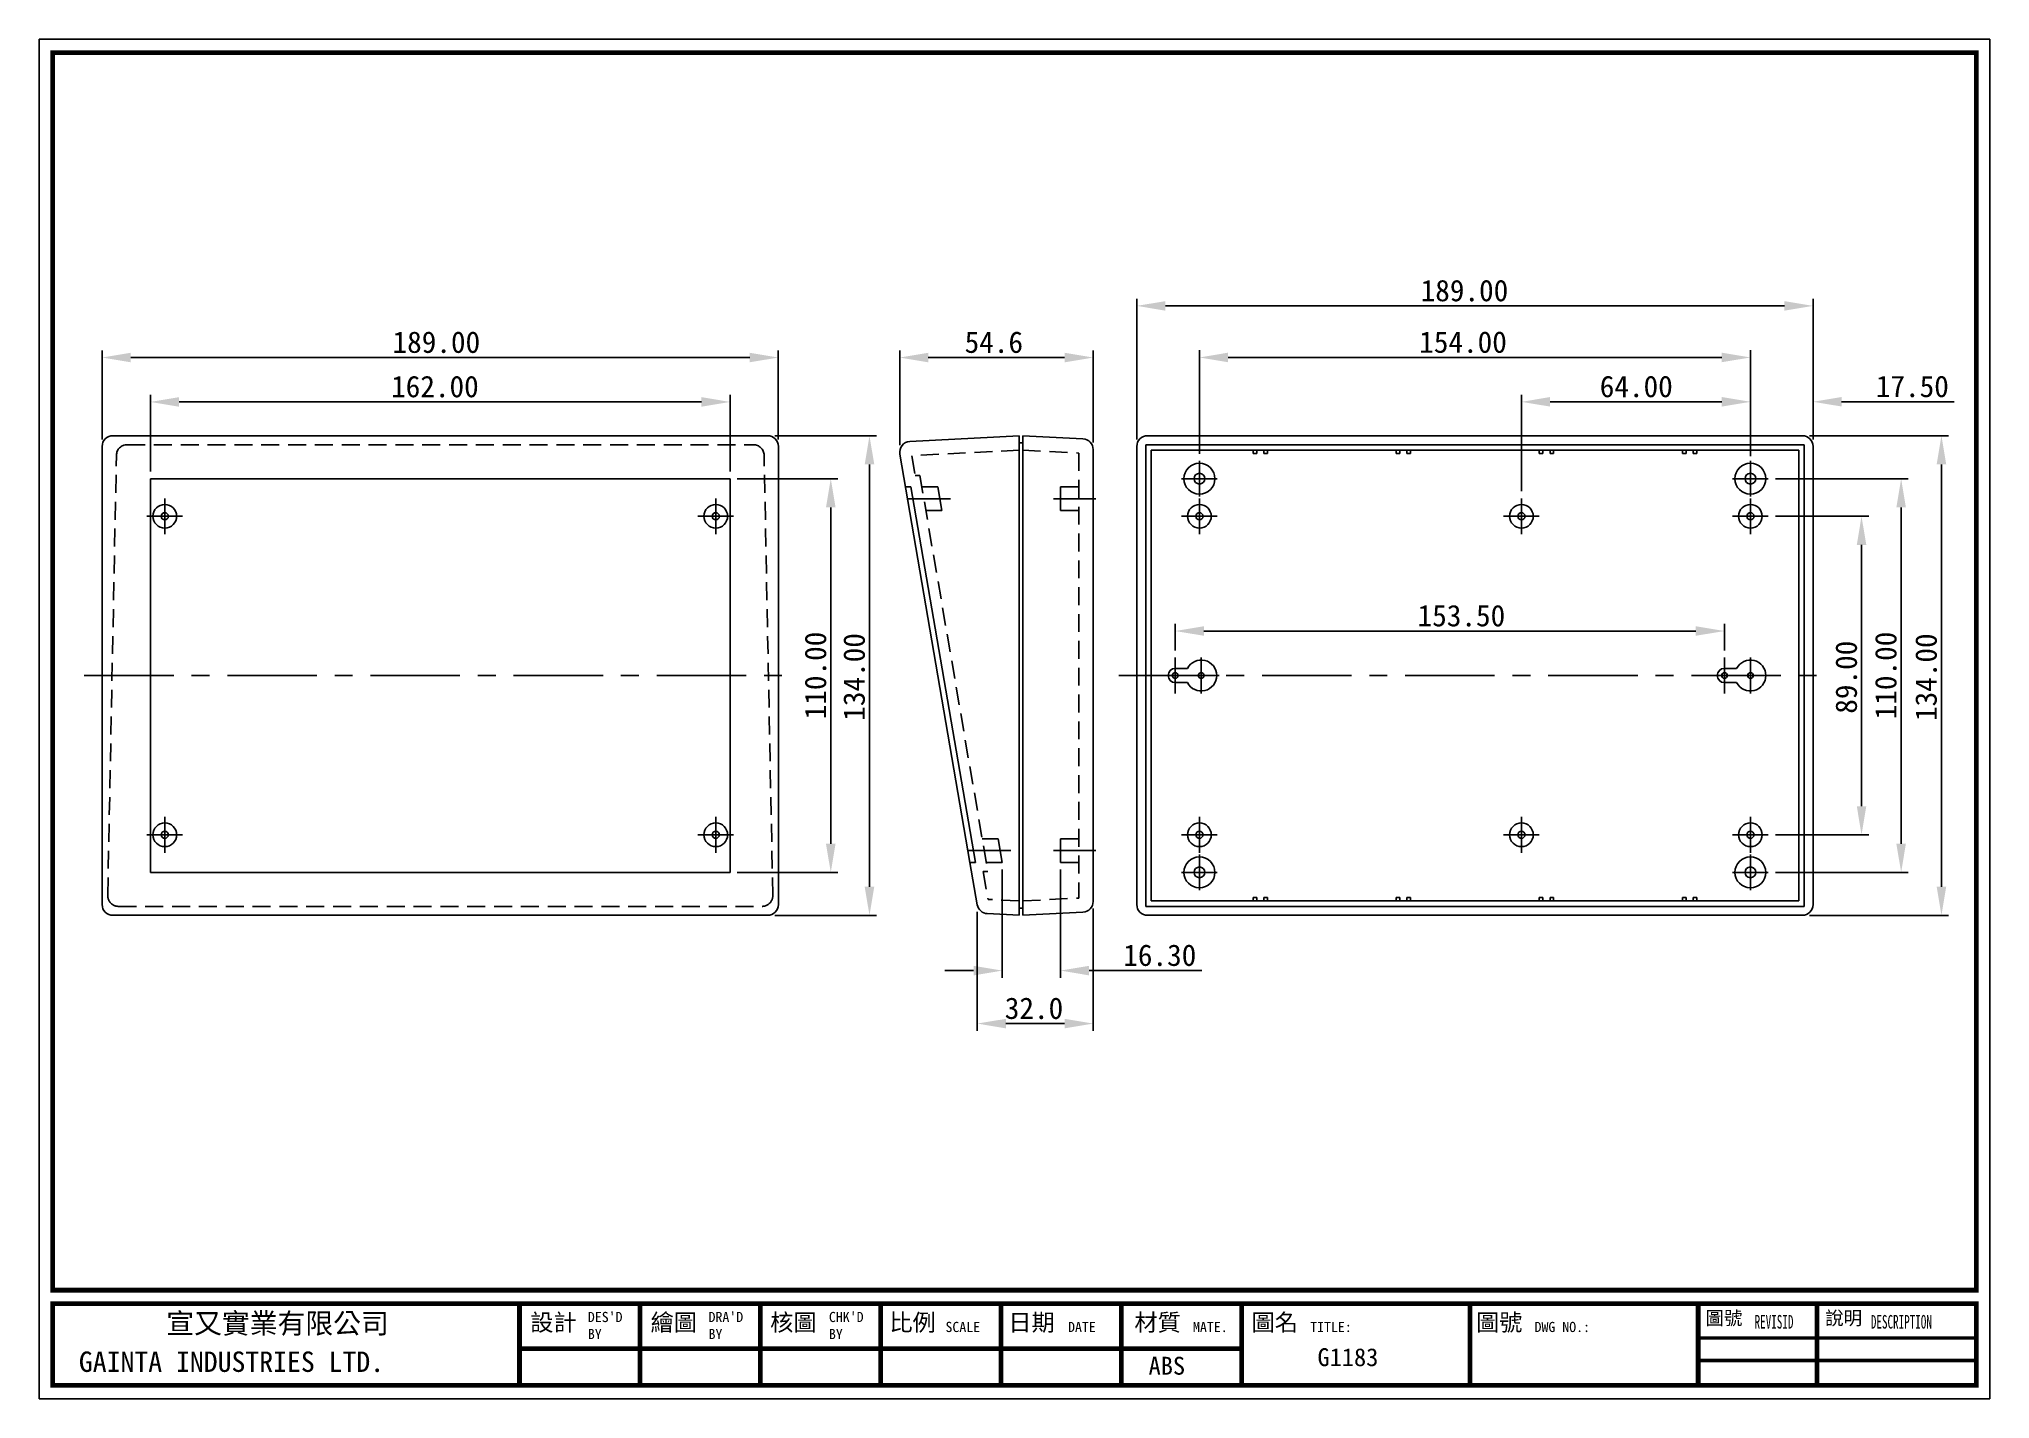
# Model space of a CAD drawing. Extents: x 16 to 288, y 11 to 201.
import ezdxf

# ---------------------------------------------------------------- set-up
doc = ezdxf.new("R2010")
doc.units = 0
doc.header["$LTSCALE"] = 10
doc.header["$MEASUREMENT"] = 0
doc.linetypes.add('CENTER', pattern=[2, 1.25, -0.25, 0.25, -0.25])
doc.linetypes.add('HIDDEN', pattern=[0.375, 0.25, -0.125])
doc.layers.get('0').update_dxf_attribs({"linetype": 'CONTINUOUS'})
doc.layers.get('DEFPOINTS').update_dxf_attribs({"linetype": 'CONTINUOUS'})
doc.layers.add('CEN', color=1, linetype='CENTER')
doc.layers.add('DIM', color=4, linetype='CONTINUOUS')
doc.dimstyles.get("Standard").update_dxf_attribs({"dimtxt": 0.18, "dimasz": 0.18, "dimexe": 0.18, "dimexo": 0.0625, "dimgap": 0.09, "dimtad": 0, "dimtih": 1, "dimtoh": 1, "dimdec": 4, "dimzin": 0, "dimtxsty": 'STANDARD', "dimcen": 0.09, "dimazin": 3, "dimtfac": 1, "dimtdec": 4, "dimtofl": 0, "dimtmove": 0, "dimatfit": 3, "dimtolj": 1, "dimtzin": 0})

# ---------------------------------------------------------------- blocks, each defined once
blk = doc.blocks.new('*D21')
at = {"color": 0, "linetype": 'BYBLOCK'}
for p, q in [((34.71, 152.57), (34.71, 163.3)), ((38.71, 162.3), (111.71, 162.3)), ((115.71, 152.57), (115.71, 163.3))]:
    blk.add_line(p, q, dxfattribs=at)
for points in [[(38.71, 162.97), (38.71, 161.63), (34.71, 162.3)], [(111.71, 162.97), (111.71, 161.63), (115.71, 162.3)]]:
    blk.add_solid(points, dxfattribs=at)
at = {"layer": 'DEFPOINTS', "color": 0, "linetype": 'BYBLOCK'}
for p in [(115.71, 162.3), (34.71, 151.57), (115.71, 151.57)]:
    blk.add_point(p, dxfattribs=at)
at = {"color": 0, "linetype": 'BYBLOCK', "insert": (74.47, 164.43), "char_height": 3, "attachment_point": 5}
blk.add_mtext('\\A1;162.00', dxfattribs=at)
blk = doc.blocks.new('*D22')
at = {"color": 0, "linetype": 'BYBLOCK'}
for p, q in [((27.96, 157.07), (27.96, 169.5)), ((122.46, 157.07), (122.46, 169.5)), ((31.96, 168.5), (118.46, 168.5))]:
    blk.add_line(p, q, dxfattribs=at)
for points in [[(31.96, 169.17), (31.96, 167.84), (27.96, 168.5)], [(118.46, 169.17), (118.46, 167.84), (122.46, 168.5)]]:
    blk.add_solid(points, dxfattribs=at)
at = {"layer": 'DEFPOINTS', "color": 0, "linetype": 'BYBLOCK'}
for p in [(122.46, 168.5), (27.96, 156.07), (122.46, 156.07)]:
    blk.add_point(p, dxfattribs=at)
at = {"color": 0, "linetype": 'BYBLOCK', "insert": (74.67, 170.63), "char_height": 3, "attachment_point": 5}
blk.add_mtext('\\A1;189.00', dxfattribs=at)
blk = doc.blocks.new('*D23')
at = {"color": 0, "linetype": 'BYBLOCK'}
for p, q in [((116.71, 151.57), (130.79, 151.57)), ((129.79, 147.57), (129.79, 100.57)), ((116.71, 96.57), (130.79, 96.57))]:
    blk.add_line(p, q, dxfattribs=at)
for points in [[(129.12, 147.57), (130.46, 147.57), (129.79, 151.57)], [(129.12, 100.57), (130.46, 100.57), (129.79, 96.57)]]:
    blk.add_solid(points, dxfattribs=at)
at = {"layer": 'DEFPOINTS', "color": 0, "linetype": 'BYBLOCK'}
for p in [(115.71, 151.57), (115.71, 96.57), (129.79, 96.57)]:
    blk.add_point(p, dxfattribs=at)
at = {"color": 0, "linetype": 'BYBLOCK', "insert": (127.67, 124.08), "char_height": 3, "attachment_point": 5, "rotation": 90}
blk.add_mtext('\\A1;110.00', dxfattribs=at)
blk = doc.blocks.new('*D24')
at = {"color": 0, "linetype": 'BYBLOCK'}
for p, q in [((121.96, 157.57), (136.2, 157.57)), ((135.2, 153.57), (135.2, 94.57)), ((121.96, 90.57), (136.2, 90.57))]:
    blk.add_line(p, q, dxfattribs=at)
for points in [[(134.53, 153.57), (135.87, 153.57), (135.2, 157.57)], [(134.53, 94.57), (135.87, 94.57), (135.2, 90.57)]]:
    blk.add_solid(points, dxfattribs=at)
at = {"layer": 'DEFPOINTS', "color": 0, "linetype": 'BYBLOCK'}
for p in [(120.96, 157.57), (120.96, 90.57), (135.2, 90.57)]:
    blk.add_point(p, dxfattribs=at)
at = {"color": 0, "linetype": 'BYBLOCK', "insert": (133.07, 123.88), "char_height": 3, "attachment_point": 5, "rotation": 90}
blk.add_mtext('\\A1;134.00', dxfattribs=at)
blk = doc.blocks.new('*D25')
at = {"color": 0, "linetype": 'BYBLOCK'}
for p, q in [((141.09, 156.28), (141.09, 169.5)), ((168.13, 156.64), (168.13, 169.5)), ((164.13, 168.5), (145.09, 168.5))]:
    blk.add_line(p, q, dxfattribs=at)
for points in [[(145.09, 169.17), (145.09, 167.83), (141.09, 168.5)], [(164.13, 169.17), (164.13, 167.83), (168.13, 168.5)]]:
    blk.add_solid(points, dxfattribs=at)
at = {"layer": 'DEFPOINTS', "color": 0, "linetype": 'BYBLOCK'}
for p in [(141.09, 168.5), (168.13, 155.64), (141.09, 155.28)]:
    blk.add_point(p, dxfattribs=at)
at = {"color": 0, "linetype": 'BYBLOCK', "insert": (154.25, 170.63), "char_height": 3, "attachment_point": 5}
blk.add_mtext('\\A1;54.6', dxfattribs=at)
blk = doc.blocks.new('*D26')
at = {"color": 0, "linetype": 'BYBLOCK'}
for p, q in [((155.42, 96.96), (155.42, 81.85)), ((163.57, 96.96), (163.57, 81.85)), ((151.42, 82.85), (147.42, 82.85)), ((167.57, 82.85), (183.32, 82.85))]:
    blk.add_line(p, q, dxfattribs=at)
for points in [[(151.42, 83.52), (151.42, 82.18), (155.42, 82.85)], [(167.57, 83.52), (167.57, 82.18), (163.57, 82.85)]]:
    blk.add_solid(points, dxfattribs=at)
at = {"layer": 'DEFPOINTS', "color": 0, "linetype": 'BYBLOCK'}
for p in [(155.42, 97.96), (163.57, 97.96), (163.57, 82.85)]:
    blk.add_point(p, dxfattribs=at)
at = {"color": 0, "linetype": 'BYBLOCK', "insert": (177.44, 84.98), "char_height": 3, "attachment_point": 5}
blk.add_mtext('\\A1;16.30', dxfattribs=at)
blk = doc.blocks.new('*D27')
at = {"color": 0, "linetype": 'BYBLOCK'}
for p, q in [((151.93, 91.05), (151.93, 74.45)), ((168.13, 91.51), (168.13, 74.45)), ((155.93, 75.45), (164.13, 75.45))]:
    blk.add_line(p, q, dxfattribs=at)
for points in [[(155.93, 76.11), (155.93, 74.78), (151.93, 75.45)], [(164.13, 76.11), (164.13, 74.78), (168.13, 75.45)]]:
    blk.add_solid(points, dxfattribs=at)
at = {"layer": 'DEFPOINTS', "color": 0, "linetype": 'BYBLOCK'}
for p in [(151.93, 92.05), (168.13, 92.51), (168.13, 75.45)]:
    blk.add_point(p, dxfattribs=at)
at = {"color": 0, "linetype": 'BYBLOCK', "insert": (159.86, 77.57), "char_height": 3, "attachment_point": 5}
blk.add_mtext('\\A1;32.0', dxfattribs=at)
blk = doc.blocks.new('*D28')
at = {"color": 0, "linetype": 'BYBLOCK'}
for p, q in [((182.82, 127.57), (182.82, 131.29)), ((259.57, 127.57), (259.57, 131.29)), ((186.82, 130.29), (255.57, 130.29))]:
    blk.add_line(p, q, dxfattribs=at)
for points in [[(186.82, 130.96), (186.82, 129.63), (182.82, 130.29)], [(255.57, 130.96), (255.57, 129.63), (259.57, 130.29)]]:
    blk.add_solid(points, dxfattribs=at)
at = {"layer": 'DEFPOINTS', "color": 0, "linetype": 'BYBLOCK'}
for p in [(259.57, 130.29), (182.82, 126.57), (259.57, 126.57)]:
    blk.add_point(p, dxfattribs=at)
at = {"color": 0, "linetype": 'BYBLOCK', "insert": (222.81, 132.42), "char_height": 3, "attachment_point": 5}
blk.add_mtext('\\A1;153.50', dxfattribs=at)
blk = doc.blocks.new('*D29')
at = {"color": 0, "linetype": 'BYBLOCK'}
for p, q in [((231.2, 149.82), (231.2, 163.31)), ((235.2, 162.31), (259.2, 162.31)), ((263.2, 155.07), (263.2, 163.31))]:
    blk.add_line(p, q, dxfattribs=at)
for points in [[(235.2, 162.98), (235.2, 161.65), (231.2, 162.31)], [(259.2, 162.98), (259.2, 161.65), (263.2, 162.31)]]:
    blk.add_solid(points, dxfattribs=at)
at = {"layer": 'DEFPOINTS', "color": 0, "linetype": 'BYBLOCK'}
for p in [(263.2, 162.31), (263.2, 154.07), (231.2, 148.82)]:
    blk.add_point(p, dxfattribs=at)
at = {"color": 0, "linetype": 'BYBLOCK', "insert": (247.25, 164.44), "char_height": 3, "attachment_point": 5}
blk.add_mtext('\\A1;64.00', dxfattribs=at)
blk = doc.blocks.new('*D30')
at = {"color": 0, "linetype": 'BYBLOCK'}
for p, q in [((177.69, 155.07), (177.69, 169.51)), ((254.69, 155.07), (254.69, 169.51)), ((181.69, 168.51), (250.69, 168.51))]:
    blk.add_line(p, q, dxfattribs=at)
for points in [[(181.69, 169.18), (181.69, 167.85), (177.69, 168.51)], [(250.69, 169.18), (250.69, 167.85), (254.69, 168.51)]]:
    blk.add_solid(points, dxfattribs=at)
at = {"layer": 'DEFPOINTS', "color": 0, "linetype": 'BYBLOCK'}
for p in [(254.69, 168.51), (177.69, 154.07), (254.69, 154.07)]:
    blk.add_point(p, dxfattribs=at)
at = {"color": 0, "linetype": 'BYBLOCK', "insert": (214.53, 170.64), "char_height": 3, "attachment_point": 5}
blk.add_mtext('\\A1;154.00', dxfattribs=at)
blk = doc.blocks.new('*D31')
at = {"color": 0, "linetype": 'BYBLOCK'}
for p, q in [((168.94, 157.07), (168.94, 176.72)), ((172.94, 175.72), (259.44, 175.72)), ((263.44, 157.07), (263.44, 176.72))]:
    blk.add_line(p, q, dxfattribs=at)
for points in [[(172.94, 176.38), (172.94, 175.05), (168.94, 175.72)], [(259.44, 176.38), (259.44, 175.05), (263.44, 175.72)]]:
    blk.add_solid(points, dxfattribs=at)
at = {"layer": 'DEFPOINTS', "color": 0, "linetype": 'BYBLOCK'}
for p in [(263.44, 175.72), (168.94, 156.07), (263.44, 156.07)]:
    blk.add_point(p, dxfattribs=at)
at = {"color": 0, "linetype": 'BYBLOCK', "insert": (214.73, 177.84), "char_height": 3, "attachment_point": 5}
blk.add_mtext('\\A1;189.00', dxfattribs=at)
blk = doc.blocks.new('*D32')
at = {"color": 0, "linetype": 'BYBLOCK'}
for p, q in [((250.69, 162.32), (246.69, 162.32)), ((254.69, 154.74), (254.69, 163.32)), ((263.44, 157.07), (263.44, 163.32)), ((267.44, 162.32), (283.19, 162.32))]:
    blk.add_line(p, q, dxfattribs=at)
for points in [[(250.69, 162.99), (250.69, 161.66), (254.69, 162.32)], [(267.44, 162.99), (267.44, 161.66), (263.44, 162.32)]]:
    blk.add_solid(points, dxfattribs=at)
at = {"layer": 'DEFPOINTS', "color": 0, "linetype": 'BYBLOCK'}
for p in [(263.44, 162.32), (263.44, 156.07), (254.69, 153.74)]:
    blk.add_point(p, dxfattribs=at)
at = {"color": 0, "linetype": 'BYBLOCK', "insert": (277.32, 164.45), "char_height": 3, "attachment_point": 5}
blk.add_mtext('\\A1;17.50', dxfattribs=at)
blk = doc.blocks.new('*D33')
at = {"color": 0, "linetype": 'BYBLOCK'}
for p, q in [((258.19, 146.32), (271.22, 146.32)), ((270.22, 142.32), (270.22, 105.82)), ((258.19, 101.82), (271.22, 101.82))]:
    blk.add_line(p, q, dxfattribs=at)
for points in [[(269.56, 142.32), (270.89, 142.32), (270.22, 146.32)], [(269.56, 105.82), (270.89, 105.82), (270.22, 101.82)]]:
    blk.add_solid(points, dxfattribs=at)
at = {"layer": 'DEFPOINTS', "color": 0, "linetype": 'BYBLOCK'}
for p in [(257.19, 146.32), (257.19, 101.82), (270.22, 101.82)]:
    blk.add_point(p, dxfattribs=at)
at = {"color": 0, "linetype": 'BYBLOCK', "insert": (268.1, 123.84), "char_height": 3, "attachment_point": 5, "rotation": 90}
blk.add_mtext('\\A1;89.00', dxfattribs=at)
blk = doc.blocks.new('*D34')
at = {"color": 0, "linetype": 'BYBLOCK'}
for p, q in [((258.19, 151.57), (276.76, 151.57)), ((275.76, 147.57), (275.76, 100.57)), ((258.19, 96.57), (276.76, 96.57))]:
    blk.add_line(p, q, dxfattribs=at)
for points in [[(275.09, 147.57), (276.42, 147.57), (275.76, 151.57)], [(275.09, 100.57), (276.42, 100.57), (275.76, 96.57)]]:
    blk.add_solid(points, dxfattribs=at)
at = {"layer": 'DEFPOINTS', "color": 0, "linetype": 'BYBLOCK'}
for p in [(257.19, 151.57), (257.19, 96.57), (275.76, 96.57)]:
    blk.add_point(p, dxfattribs=at)
at = {"color": 0, "linetype": 'BYBLOCK', "insert": (273.63, 124.08), "char_height": 3, "attachment_point": 5, "rotation": 90}
blk.add_mtext('\\A1;110.00', dxfattribs=at)
blk = doc.blocks.new('*D35')
at = {"color": 0, "linetype": 'BYBLOCK'}
for p, q in [((262.94, 157.57), (282.39, 157.57)), ((281.39, 153.57), (281.39, 94.57)), ((262.94, 90.57), (282.39, 90.57))]:
    blk.add_line(p, q, dxfattribs=at)
for points in [[(280.72, 153.57), (282.06, 153.57), (281.39, 157.57)], [(280.72, 94.57), (282.06, 94.57), (281.39, 90.57)]]:
    blk.add_solid(points, dxfattribs=at)
at = {"layer": 'DEFPOINTS', "color": 0, "linetype": 'BYBLOCK'}
for p in [(261.94, 157.57), (261.94, 90.57), (281.39, 90.57)]:
    blk.add_point(p, dxfattribs=at)
at = {"color": 0, "linetype": 'BYBLOCK', "insert": (279.26, 123.84), "char_height": 3, "attachment_point": 5, "rotation": 90}
blk.add_mtext('\\A1;134.00', dxfattribs=at)

msp = doc.modelspace()

# ---------------------------------------------------------------- linework, layer by layer
for p, q in [((288.173, 200.8836), (15.523, 200.8836)), ((15.523, 200.8836), (15.523, 10.8836)), ((288.173, 10.8836), (288.173, 200.8836)), ((25.846, 145.4566), (117.346, 145.4566)), ((152.5012, 145.4566), (137.2265, 144.6561)), ((152.5012, 145.4566), (152.5012, 78.4566)), ((153.0012, 145.4566), (153.0012, 78.4566)), ((153.0012, 145.4566), (161.4195, 145.0154)), ((170.442, 145.4566), (261.942, 145.4566)), ((24.346, 143.9566), (24.346, 79.9566)), ((118.846, 143.9566), (118.846, 79.9566)), ((135.8266, 142.9043), (145.6231, 85.8465)), ((152.5012, 144.4566), (153.0012, 144.4566)), ((162.841, 143.5175), (162.841, 80.3957)), ((168.942, 143.9566), (168.942, 79.9566)), ((170.192, 144.2066), (262.192, 144.2066)), ((170.192, 144.2066), (170.192, 79.7066)), ((170.942, 143.4566), (261.442, 143.4566)), ((170.942, 143.4566), (170.942, 80.4566)), ((185.192, 143.4566), (185.192, 142.9566)), ((185.192, 142.9566), (185.692, 142.9566)), ((185.692, 143.4566), (185.692, 142.9566)), ((186.692, 143.4566), (186.692, 142.9566)), ((187.192, 142.9566), (186.692, 142.9566)), ((187.192, 143.4566), (187.192, 142.9566)), ((205.192, 143.4566), (205.192, 142.9566)), ((205.192, 142.9566), (205.692, 142.9566)), ((205.692, 143.4566), (205.692, 142.9566)), ((206.692, 143.4566), (206.692, 142.9566)), ((207.192, 142.9566), (206.692, 142.9566)), ((207.192, 143.4566), (207.192, 142.9566)), ((225.192, 143.4566), (225.192, 142.9566)), ((225.192, 142.9566), (225.692, 142.9566)), ((225.692, 143.4566), (225.692, 142.9566)), ((226.692, 143.4566), (226.692, 142.9566)), ((227.192, 142.9566), (226.692, 142.9566)), ((227.192, 143.4566), (227.192, 142.9566)), ((245.192, 143.4566), (245.192, 142.9566)), ((245.192, 142.9566), (245.692, 142.9566)), ((245.692, 143.4566), (245.692, 142.9566)), ((246.692, 143.4566), (246.692, 142.9566)), ((247.192, 142.9566), (246.692, 142.9566)), ((247.192, 143.4566), (247.192, 142.9566)), ((261.442, 143.4566), (261.442, 80.4566)), ((262.192, 144.2066), (262.192, 79.7066)), ((263.442, 143.9566), (263.442, 79.9566)), ((31.096, 139.4566), (31.096, 84.4566)), ((31.096, 139.4566), (112.096, 139.4566)), ((112.096, 139.4566), (112.096, 84.4566)), ((137.3775, 138.3036), (136.6165, 138.3036)), ((137.3775, 138.3036), (146.3841, 85.8465)), ((141.1225, 138.3036), (138.8994, 138.3036)), ((141.1225, 138.3036), (141.6891, 135.0036)), ((158.2791, 138.3036), (158.2791, 135.0036)), ((160.841, 138.3036), (158.2791, 138.3036)), ((141.6891, 135.0036), (139.466, 135.0036)), ((160.841, 135.0036), (158.2791, 135.0036)), ((174.3125, 112.9518), (176.0219, 112.9518)), ((251.0625, 112.9518), (252.7719, 112.9518)), ((174.3125, 110.9614), (176.0219, 110.9614)), ((251.0625, 110.9614), (252.7719, 110.9614)), ((149.5625, 89.1465), (147.3394, 89.1465)), ((149.5625, 89.1465), (150.1291, 85.8465)), ((158.2791, 89.1465), (158.2791, 85.8465)), ((160.841, 89.1465), (158.2791, 89.1465)), ((145.6231, 85.8465), (146.6382, 79.9346)), ((146.3841, 85.8465), (145.6231, 85.8465)), ((150.1291, 85.8465), (147.906, 85.8465)), ((160.841, 85.8465), (158.2791, 85.8465)), ((31.096, 84.4566), (112.096, 84.4566)), ((152.5012, 79.4566), (153.0012, 79.4566)), ((170.192, 79.7066), (262.192, 79.7066)), ((170.942, 80.4566), (261.442, 80.4566)), ((185.192, 80.4566), (185.192, 80.9566)), ((185.192, 80.9566), (185.692, 80.9566)), ((185.692, 80.4566), (185.692, 80.9566)), ((186.692, 80.4566), (186.692, 80.9566)), ((187.192, 80.9566), (186.692, 80.9566)), ((187.192, 80.4566), (187.192, 80.9566)), ((205.192, 80.4566), (205.192, 80.9566)), ((205.192, 80.9566), (205.692, 80.9566)), ((205.692, 80.4566), (205.692, 80.9566)), ((206.692, 80.4566), (206.692, 80.9566)), ((207.192, 80.9566), (206.692, 80.9566)), ((207.192, 80.4566), (207.192, 80.9566)), ((225.192, 80.4566), (225.192, 80.9566)), ((225.192, 80.9566), (225.692, 80.9566)), ((225.692, 80.4566), (225.692, 80.9566)), ((226.692, 80.4566), (226.692, 80.9566)), ((227.192, 80.9566), (226.692, 80.9566)), ((227.192, 80.4566), (227.192, 80.9566)), ((245.192, 80.4566), (245.192, 80.9566)), ((245.192, 80.9566), (245.692, 80.9566)), ((245.692, 80.4566), (245.692, 80.9566)), ((246.692, 80.4566), (246.692, 80.9566)), ((247.192, 80.9566), (246.692, 80.9566)), ((247.192, 80.4566), (247.192, 80.9566)), ((25.846, 78.4566), (117.346, 78.4566)), ((152.5012, 78.4566), (148.038, 78.6905)), ((153.0012, 78.4566), (161.4195, 78.8978)), ((170.442, 78.4566), (261.942, 78.4566)), ((17.423, 12.7836), (17.423, 24.1836)), ((15.523, 10.8836), (288.173, 10.8836))]:
    msp.add_line(p, q)
at = {"linetype": 'HIDDEN'}
for p, q in [((25.1262, 81.2362), (26.3389, 142.7362)), ((27.8386, 144.2066), (115.3535, 144.2066)), ((118.0659, 81.2362), (116.8532, 142.7362)), ((152.5012, 143.4538), (137.5116, 142.6683)), ((137.5116, 142.6683), (137.9872, 139.8983)), ((153.0012, 143.4538), (160.841, 143.043)), ((160.841, 143.043), (160.841, 80.8702)), ((138.6256, 139.8983), (137.9872, 139.8983)), ((138.6256, 139.8983), (148.1251, 84.5708)), ((147.4866, 84.5708), (148.1534, 80.6872)), ((148.1251, 84.5708), (147.4866, 84.5708)), ((26.6259, 79.7066), (116.5662, 79.7066)), ((152.5012, 80.4593), (148.1534, 80.6872)), ((153.0012, 80.4593), (160.841, 80.8702))]:
    msp.add_line(p, q, dxfattribs=at)
for points, const_width in [([(17.423, 26.0836), (17.423, 198.9836), (286.273, 198.9836), (286.273, 26.0836)], 0.665), ([(286.273, 198.9836), (286.273, 26.0836), (17.423, 26.0836), (17.423, 198.9836)], 0.665), ([(17.423, 12.7836), (17.423, 24.1836), (286.273, 24.1836), (286.273, 12.7836)], 0.665), ([(286.273, 24.1836), (286.273, 12.7836), (17.423, 12.7836), (17.423, 24.1836)], 0.665), ([(82.6742, 24.1836), (82.6742, 12.7836)], 0.665), ([(99.4963, 24.1836), (99.4963, 12.7836)], 0.665), ([(116.3184, 24.1836), (116.3184, 12.7836)], 0.665), ([(133.1404, 24.1836), (133.1404, 12.7836)], 0.665), ([(149.9625, 24.1836), (149.9625, 12.7836)], 0.665), ([(166.7846, 24.1836), (166.7846, 12.7836)], 0.665), ([(183.6067, 24.1836), (183.6067, 12.7836)], 0.665), ([(215.5019, 24.1836), (215.5019, 12.7836)], 0.665), ([(247.3971, 24.1836), (247.3971, 12.7836)], 0.665), ([(264.0096, 24.1836), (264.0096, 12.7836)], 0.665), ([(247.3971, 19.4125), (286.273, 19.4125)], 0.475), ([(82.6742, 17.9158), (183.6067, 17.9158)], 0.665), ([(247.3971, 16.2607), (286.273, 16.2607)], 0.475)]:
    msp.add_lwpolyline(points, dxfattribs=dict(const_width=const_width))
for centre, radius in [((177.692, 139.4566), 2.1627), ((177.692, 139.4566), 0.75), ((254.692, 139.4566), 2.1627), ((254.692, 139.4566), 0.75), ((33.096, 134.2066), 1.6539), ((33.096, 134.2066), 0.5), ((110.096, 134.2066), 1.6539), ((110.096, 134.2066), 0.5), ((177.692, 134.2066), 1.6539), ((177.692, 134.2066), 0.5), ((222.692, 134.2066), 1.6539), ((222.692, 134.2066), 0.5), ((254.692, 134.2066), 1.6539), ((254.692, 134.2066), 0.5), ((174.3125, 111.9566), 0.4), ((177.942, 111.9566), 0.4), ((251.0625, 111.9566), 0.4), ((254.692, 111.9566), 0.4), ((33.096, 89.7066), 1.6539), ((33.096, 89.7066), 0.5), ((110.096, 89.7066), 1.6539), ((110.096, 89.7066), 0.5), ((177.692, 89.7066), 1.6539), ((177.692, 89.7066), 0.5), ((222.692, 89.7066), 1.6539), ((222.692, 89.7066), 0.5), ((254.692, 89.7066), 1.6539), ((254.692, 89.7066), 0.5), ((177.692, 84.4566), 2.1627), ((177.692, 84.4566), 0.75), ((254.692, 84.4566), 2.1627), ((254.692, 84.4566), 0.75)]:
    msp.add_circle(centre, radius)
for centre, radius, start, end in [((25.846, 143.9566), 1.5, 90, 180), ((117.346, 143.9566), 1.5, 0, 90), ((137.305, 143.1581), 1.5, 93, 189.742388), ((161.341, 143.5175), 1.5, 0, 87), ((170.442, 143.9566), 1.5, 90, 180), ((261.942, 143.9566), 1.5, 0, 90), ((174.3125, 111.9566), 0.9952, 90, 270), ((177.942, 111.9566), 2.1627, 207.398053, 152.601947), ((251.0625, 111.9566), 0.9952, 90, 270), ((254.692, 111.9566), 2.1627, 207.398053, 152.601947), ((25.846, 79.9566), 1.5, 180, 270), ((117.346, 79.9566), 1.5, 270, 0), ((148.1165, 80.1884), 1.5, 189.742388, 267), ((161.341, 80.3957), 1.5, 273, 0), ((170.442, 79.9566), 1.5, 180, 270), ((261.942, 79.9566), 1.5, 270, 0)]:
    msp.add_arc(centre, radius, start, end)
for centre, start, end in [((27.8386, 142.7066), 90, 178.870363), ((115.3535, 142.7066), 1.129637, 90), ((26.6259, 81.2066), 178.870363, 270), ((116.5662, 81.2066), 270, 1.129637)]:
    msp.add_arc(centre, 1.5, start, end, dxfattribs=at)
at = {"layer": 'CEN'}
for p, q in [((177.692, 136.9566), (177.692, 141.9566)), ((254.692, 136.9566), (254.692, 141.9566)), ((175.192, 139.4566), (180.192, 139.4566)), ((252.192, 139.4566), (257.192, 139.4566)), ((33.096, 131.7066), (33.096, 136.7066)), ((110.096, 131.7066), (110.096, 136.7066)), ((136.9789, 136.6536), (142.9191, 136.6536)), ((157.2767, 136.6536), (163.2169, 136.6536)), ((177.692, 131.7066), (177.692, 136.7066)), ((222.692, 131.7066), (222.692, 136.7066)), ((254.692, 131.7066), (254.692, 136.7066)), ((30.596, 134.2066), (35.596, 134.2066)), ((107.596, 134.2066), (112.596, 134.2066)), ((175.192, 134.2066), (180.192, 134.2066)), ((220.192, 134.2066), (225.192, 134.2066)), ((252.192, 134.2066), (257.192, 134.2066)), ((21.846, 111.9566), (121.346, 111.9566)), ((166.442, 111.9566), (265.942, 111.9566)), ((171.8125, 111.9566), (176.8125, 111.9566)), ((174.3125, 109.4566), (174.3125, 114.4566)), ((175.442, 111.9566), (180.442, 111.9566)), ((177.942, 109.4566), (177.942, 114.4566)), ((248.5625, 111.9566), (253.5625, 111.9566)), ((251.0625, 109.4566), (251.0625, 114.4566)), ((252.192, 111.9566), (257.192, 111.9566)), ((254.692, 109.4566), (254.692, 114.4566)), ((33.096, 87.2066), (33.096, 92.2066)), ((110.096, 87.2066), (110.096, 92.2066)), ((177.692, 87.2066), (177.692, 92.2066)), ((222.692, 87.2066), (222.692, 92.2066)), ((254.692, 87.2066), (254.692, 92.2066)), ((30.596, 89.7066), (35.596, 89.7066)), ((107.596, 89.7066), (112.596, 89.7066)), ((145.3737, 87.4965), (151.3139, 87.4965)), ((157.2767, 87.4965), (163.2169, 87.4965)), ((175.192, 89.7066), (180.192, 89.7066)), ((220.192, 89.7066), (225.192, 89.7066)), ((252.192, 89.7066), (257.192, 89.7066)), ((177.692, 81.9566), (177.692, 86.9566)), ((254.692, 81.9566), (254.692, 86.9566)), ((175.192, 84.4566), (180.192, 84.4566)), ((252.192, 84.4566), (257.192, 84.4566))]:
    msp.add_line(p, q, dxfattribs=at)

# ---------------------------------------------------------------- texts
at = {"width": 0.6}
for s, p in [('REVISID', (255.2768, 20.7154)), ('DESCRIPTION', (271.5236, 20.7154))]:
    msp.add_text(s, height=1.9, dxfattribs=at).set_placement(p)
at = {"attachment_point": 1}
for s, insert, char_height in [('\\f新細明體|b0|i0|c136|p18;宣又實業有限公司', (33.3047, 22.8755), 2.85), ('\\f新細明體|b0|i0|c136|p18;設計', (84.1678, 22.7684), 2.375), ("DES'D\\PBY", (92.2229, 23.0509), 1.425), ('\\f新細明體|b0|i0|c136|p18;繪圖', (100.9898, 22.7684), 2.375), ("DRA'D\\PBY", (109.0886, 23.0509), 1.425), ('\\f新細明體|b0|i0|c136|p18;核圖', (117.7007, 22.7684), 2.375), ("CHK'D\\PBY", (125.9107, 23.0509), 1.425), ('\\f新細明體|b0|i0|c136|p18;比例', (134.3679, 22.7684), 2.375), ('\\f新細明體|b0|i0|c136|p18;日期', (150.9915, 22.7684), 2.375), ('\\f新細明體|b0|i0|c136|p18;材質', (168.6075, 22.7684), 2.375), ('\\f新細明體|b0|i0|c136|p18;圖名', (184.9798, 22.7684), 2.375), ('\\f新細明體|b0|i0|c136|p18;圖號', (216.3396, 22.7684), 2.375), ('\\f新細明體|b0|i0|c136|p18;圖號', (248.4011, 23.1415), 1.9), ('\\f新細明體|b0|i0|c136|p18;說明', (265.1285, 23.1415), 1.9), ('SCALE', (142.2006, 21.6585), 1.425), ('DATE', (159.3324, 21.6585), 1.425), ('MATE.', (176.7935, 21.6585), 1.425), ('TITLE:', (193.1658, 21.6585), 1.425), ('DWG NO.:', (224.5256, 21.6585), 1.425), ('GAINTA INDUSTRIES LTD.', (21.0963, 17.5151), 2.85), ('ABS', (170.5861, 16.7753), 2.5), ('G1183', (194.1909, 17.9716), 2.5)]:
    msp.add_mtext(s, dxfattribs=dict(at, insert=insert, char_height=char_height))

# ---------------------------------------------------------------- dimensions: what is measured, and where the dimension line sits
at = {"layer": 'DIM'}
for base, p1, p2, text, picture, middle, set_off in [((263.442, 163.5994), (168.942, 143.9566), (263.442, 143.9566), '<>.00', '*D31', (214.7265, 163.5994), (0, -12.1176)), ((118.846, 156.3865), (24.346, 143.9566), (118.846, 143.9566), '<>.00', '*D22', (71.0552, 156.3865), (-3.6187, -12.1176)), ((135.805, 156.3839), (162.841, 143.5175), (135.805, 143.1581), '54.6', '*D25', (148.9589, 156.3839), (-5.288, -12.1176)), ((254.692, 156.3951), (177.692, 141.9566), (254.692, 141.9566), '<>.00', '*D30', (214.5262, 156.3951), (0, -12.1176)), ((112.096, 150.1828), (31.096, 139.4566), (112.096, 139.4566), '<>.00', '*D21', (70.8549, 150.1828), (-3.6187, -12.1176)), ((254.692, 150.1948), (222.692, 136.7066), (254.692, 141.9566), '<>.00', '*D29', (238.7387, 150.1948), (-8.5082, -12.1176)), ((263.442, 150.2052), (254.692, 141.6193), (263.442, 143.9566), '<>0', '*D32', (277.317, 150.2052), (0, -12.1176)), ((251.0625, 118.1759), (174.3125, 114.4566), (251.0625, 114.4566), '<>0', '*D28', (214.3027, 118.1759), (-8.5082, -12.1176)), ((158.2791, 70.7333), (150.1291, 85.8465), (158.2791, 85.8465), '<>0', '*D26', (172.1541, 70.7333), (-5.288, -12.1176)), ((162.841, 63.3289), (146.6382, 79.9346), (162.841, 80.3957), '32.0', '*D27', (154.5672, 63.3289), (-5.288, -12.1176))]:
    dim = msp.add_linear_dim(base=base, p1=p1, p2=p2, text=text, dimstyle='STANDARD', override={"dimtxt": 3, "dimasz": 4, "dimexe": 1, "dimexo": 1, "dimgap": 0.625, "dimtad": 1, "dimtih": 0, "dimtoh": 0, "dimdec": 2, "dimlfac": 2, "dimzin": 8, "dimcen": 5, "dimtdec": 2, "dimtvp": 1}, dxfattribs=at)
    dim.commit()
    dim.dimension.update_dxf_attribs({"geometry": picture, "text_midpoint": middle, "dimtype": 160, "insert": set_off})
for base, p1, p2, picture, middle, set_off in [((131.5805, 78.4566), (117.346, 145.4566), (117.346, 78.4566), '*D24', (131.5805, 111.7594), (-3.6187, -12.1176)), ((281.3898, 78.4566), (261.942, 145.4566), (261.942, 78.4566), '*D35', (281.3898, 111.7269), (0, -12.1176)), ((126.1725, 84.4566), (112.096, 139.4566), (112.096, 84.4566), '*D23', (126.1725, 111.9595), (-3.6187, -12.1176)), ((275.757, 84.4566), (257.192, 139.4566), (257.192, 84.4566), '*D34', (275.757, 111.9576), (0, -12.1176)), ((270.2235, 89.7066), (257.192, 134.2066), (257.192, 89.7066), '*D33', (270.2235, 111.7272), (0, -12.1176))]:
    dim = msp.add_linear_dim(base=base, p1=p1, p2=p2, angle=90, text='<>.00', dimstyle='STANDARD', override={"dimtxt": 3, "dimasz": 4, "dimexe": 1, "dimexo": 1, "dimgap": 0.625, "dimtad": 1, "dimtih": 0, "dimtoh": 0, "dimdec": 2, "dimlfac": 2, "dimzin": 8, "dimcen": 5, "dimtdec": 2, "dimtvp": 1}, dxfattribs=at)
    dim.commit()
    dim.dimension.update_dxf_attribs({"geometry": picture, "text_midpoint": middle, "dimtype": 160, "insert": set_off})

doc.saveas('drawing.dxf')
